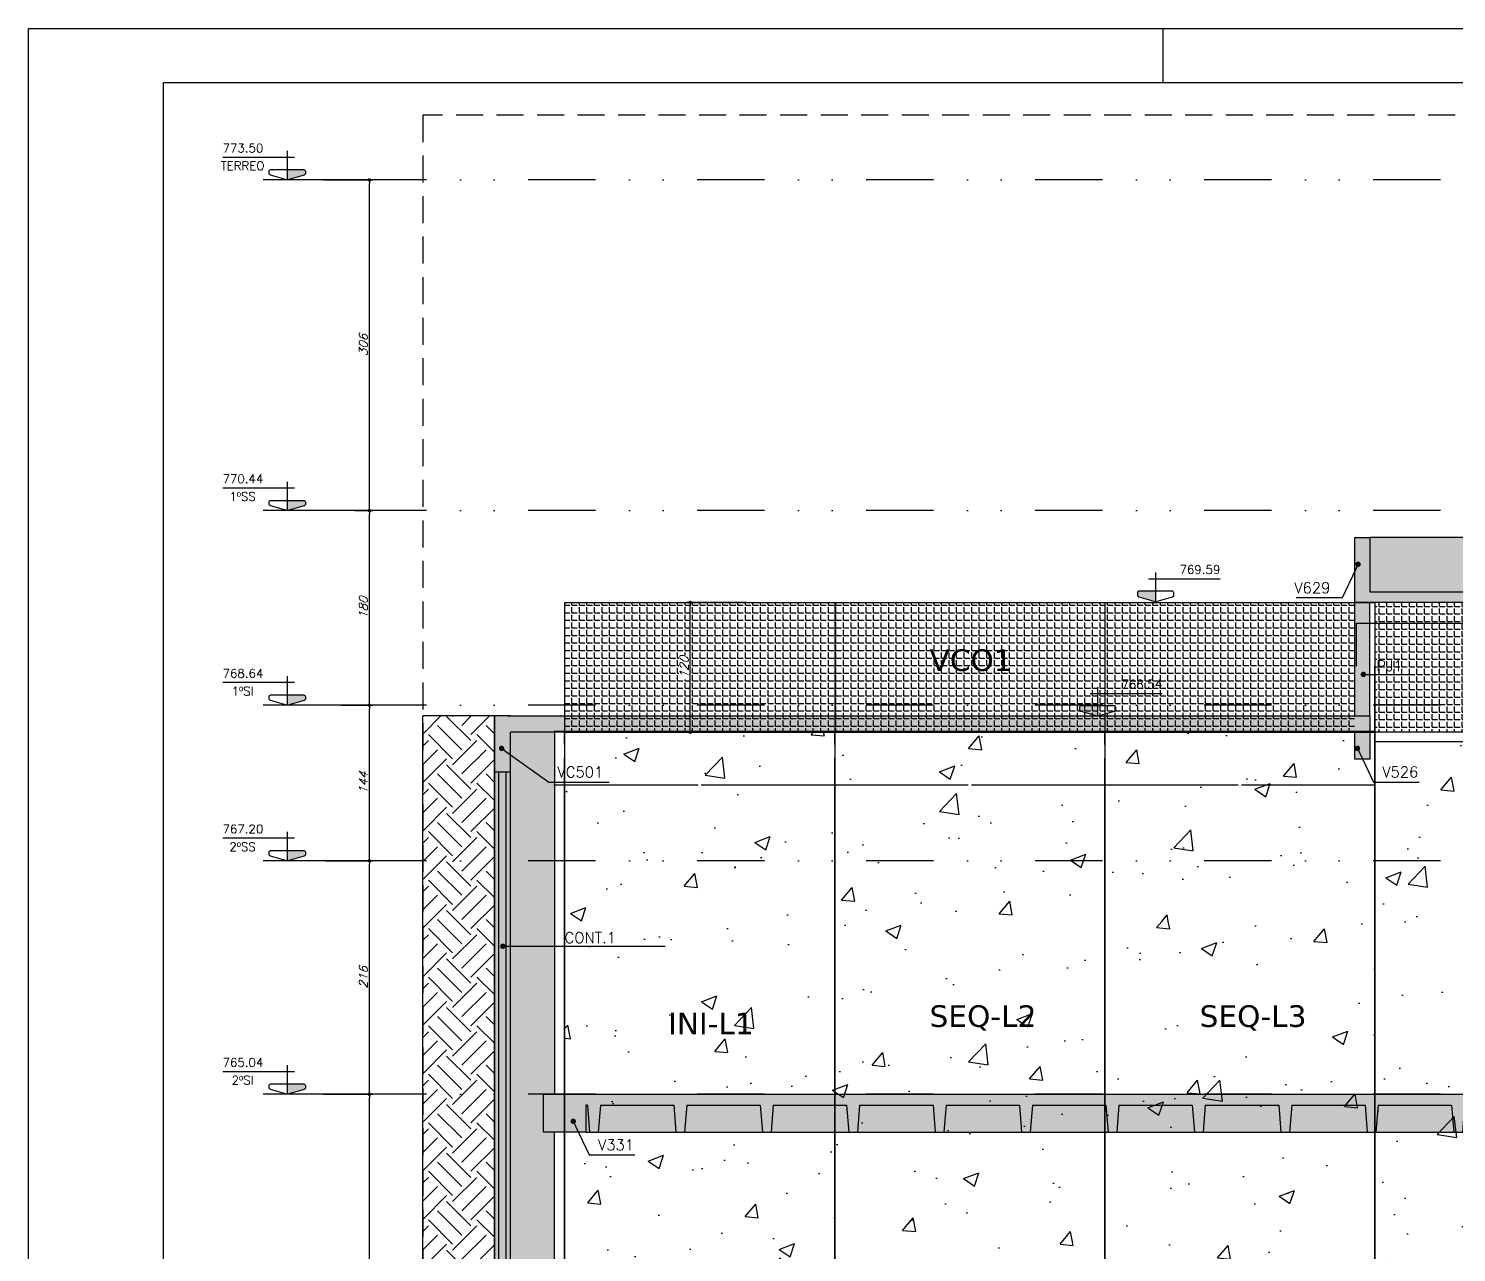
# Model space of a CAD drawing. Header units: millimetres. Extents: x 0 to 8720, y 0 to 4500.
# Drawn here: x 0 to 1322, y 3368 to 4500 of the extents above; entities that cross this region are included whole.
import ezdxf
from ezdxf import colors
from ezdxf.entities.mleader import LeaderData, LeaderLine
from ezdxf.enums import TextEntityAlignment as Align
from ezdxf.math import Vec2, Vec3

# ---------------------------------------------------------------- set-up
doc = ezdxf.new("R2010")
doc.units = ezdxf.units.MM
doc.header["$LTSCALE"] = 50
doc.linetypes.add('DASHED', pattern=[0.75, 0.5, -0.25])
doc.linetypes.add('DIVIDE2', pattern=[0.625, 0.25, -0.125, 0, -0.125, 0, -0.125])
doc.layers.add('A-WALL-IDEN', color=4, linetype='Continuous', lineweight=9)
for name, color, linetype in [('F-AUX', 2, 'Continuous'), ('F-AUX-DET', 2, 'Continuous'), ('F-AUX-RED', 1, 'Continuous'), ('F-CORTE', 4, 'Continuous'), ('F-COTAS', 106, 'Continuous'), ('F-CPC', 1, 'DASHED'), ('F-EIXOS-DET', 1, 'Continuous'), ('F-FUNDAÇÃO-VISTA', 253, 'Continuous'), ('F-MARGEM', 1, 'Continuous'), ('F-MURETA OBRA', 4, 'Continuous'), ('F-NÍVEL-VISTA', 2, 'Continuous'), ('F-PERFIL VISTA', 252, 'Continuous'), ('F-SOLIDO-CORTE', 71, 'Continuous'), ('F-TEXTO', 6, 'Continuous'), ('F-TEXTO-YELLOW', 2, 'Continuous'), ('F-VISTA', 2, 'Continuous'), ('F-VISTA SÓLIDO', 254, 'Continuous'), ('F-VISTA SÓLIDO 3', 252, 'Continuous')]:
    doc.layers.add(name, color=color, linetype=linetype)
doc.styles.add('CP-TEXT-INCL', font='simplex.shx', dxfattribs={"oblique": 20})
doc.styles.add('MCP', font='simplex.shx')
doc.styles.get("Standard").update_dxf_attribs({"font": 'txt.shx'})
doc.styles.add('Verdana_3', font='verdana.ttf', dxfattribs={"height": 20})
doc.dimstyles.new('CP-COTAS-50', dxfattribs={"dimscale": 0.64, "dimtxt": 12.5, "dimasz": 5, "dimexe": 5, "dimexo": 5, "dimgap": 2.5, "dimtad": 1, "dimdec": 1, "dimdsep": 46, "dimtxsty": 'CP-TEXT-INCL', "dimblk1": 'DOT', "dimblk2": 'DOT', "dimsah": 1, "dimcen": 9, "dimclrd": 256, "dimclre": 256, "dimclrt": 256, "dimadec": 0, "dimazin": 0, "dimtfac": 1, "dimtdec": 1, "dimtmove": 2, "dimatfit": 3, "dimldrblk": 'DOT', "dimfxl": 5, "dimtolj": 1, "dimarcsym": 0})
pattern_1 = [(0, (0, -1), (0, 6.985), [5.08, -1.905]), (90, (0, -1), (-6.985, 4e-16), [5.08, -1.905])]

# ---------------------------------------------------------------- blocks, each defined once
blk = doc.blocks.new('_DOT')
at = {"color": 0, "linetype": 'ByBlock'}
blk.add_line((-0.5, 0), (-1, 0), dxfattribs=at)
at = {"color": 0, "linetype": 'ByBlock', "const_width": 0.5}
blk.add_lwpolyline([(-0.25, 0, 1), (0.25, 0, 1)], format="xyb", close=True, dxfattribs=at)
blk = doc.blocks.new('A$Cba39174f')
at = {"layer": 'F-CORTE'}
for points in [[(11039.1, -4045.2), (11119.1, -4045.2)], [(11039.1, -4055.2), (11041.1, -4080.2), (11049.1, -4080.2)], [(11051.1, -4055.2), (11049.1, -4080.2), (11049.1, -4080.2)], [(11051.1, -4055.2), (11119.1, -4055.2)]]:
    blk.add_lwpolyline(points, dxfattribs=at)
blk = doc.blocks.new('Nível - Vista')
at = {"layer": 'F-NÍVEL-VISTA'}
blk.add_hatch(color=71, dxfattribs=at).paths.add_polyline_path([(0, 0.238), (-0.38, 0.238, 0.414214), (-0.42, 0.198), (-0.42, 0.148, 0.331206), (-0.391, 0.11), (-0.011, 0.002, 0.072993), (0, 0)])
at = {"layer": 'F-NÍVEL-VISTA', "color": 2}
for p, q in [((0, 0.67), (0, 0)), ((-0.168, 0.521), (1.493, 0.521))]:
    blk.add_line(p, q, dxfattribs=at)
blk.add_lwpolyline([(-0.011, 0.002, 0.146769), (0.011, 0.002), (0.391, 0.11, 0.331206), (0.42, 0.148), (0.42, 0.198, 0.414214), (0.38, 0.238), (-0.38, 0.238, 0.414214), (-0.42, 0.198), (-0.42, 0.148, 0.331206), (-0.391, 0.11), (-0.011, 0.002, 0.146769), (0.011, 0.002)], format="xyb", dxfattribs=at)
at = {"layer": 'F-TEXTO', "color": 3, "style": 'MCP'}
for tag, p in [('NÍVEL', (1.026, 0.636)), ('NÍVEL_DETALHE', (1.02, 0.186))]:
    blk.add_attdef(tag, text='', height=0.2, dxfattribs=at).set_placement(p, align=Align.CENTER)
blk = doc.blocks.new('A0-3L_900')
at = {"layer": 'F-MARGEM', "color": 2}
blk.add_line((21, 90), (21, 89), dxfattribs=at)
blk.add_lwpolyline([(0, 0), (0, 90), (174.4, 90), (174.4, 0)], close=True, dxfattribs=at)
at = {"layer": 'F-MARGEM', "color": 7}
blk.add_lwpolyline([(2.5, 89), (173.4, 89), (173.4, 1), (2.5, 1)], close=True, dxfattribs=at)
blk = doc.blocks.new('*D165')
at = {"layer": 'F-COTAS', "lineweight": -2, "transparency": 16777216}
for p, q in [((273, 3514), (318.7, 3514)), ((315.5, 3157.2), (315.5, 3510.8)), ((291.7, 3154), (318.7, 3154))]:
    blk.add_line(p, q, dxfattribs=at)
at = {"layer": 'F-COTAS', "lineweight": -2, "transparency": 16777216, "xscale": 3.2, "yscale": 3.2, "zscale": 3.2}
for p, rotation in [((315.5, 3514), 90), ((315.5, 3154), 270)]:
    blk.add_blockref('_DOT', p, dxfattribs=dict(at, rotation=rotation))
at = {"layer": 'F-COTAS', "transparency": 16777216, "insert": (309.9, 3334), "char_height": 8, "attachment_point": 5, "rotation": 90, "style": 'CP-TEXT-INCL'}
blk.add_mtext('\\A1;360', dxfattribs=at)
blk = doc.blocks.new('*D166')
at = {"layer": 'F-COTAS', "lineweight": -2, "transparency": 16777216}
for p, q in [((275, 3730), (318.7, 3730)), ((315.5, 3517.2), (315.5, 3726.8)), ((273, 3514), (318.7, 3514))]:
    blk.add_line(p, q, dxfattribs=at)
at = {"layer": 'F-COTAS', "lineweight": -2, "transparency": 16777216, "xscale": 3.2, "yscale": 3.2, "zscale": 3.2}
for p, rotation in [((315.5, 3730), 90), ((315.5, 3514), 270)]:
    blk.add_blockref('_DOT', p, dxfattribs=dict(at, rotation=rotation))
at = {"layer": 'F-COTAS', "transparency": 16777216, "insert": (309.9, 3622), "char_height": 8, "attachment_point": 5, "rotation": 90, "style": 'CP-TEXT-INCL'}
blk.add_mtext('\\A1;216', dxfattribs=at)
blk = doc.blocks.new('*D167')
at = {"layer": 'F-COTAS', "lineweight": -2, "transparency": 16777216}
for p, q in [((289.5, 3874), (318.7, 3874)), ((315.5, 3733.2), (315.5, 3870.8)), ((275, 3730), (318.7, 3730))]:
    blk.add_line(p, q, dxfattribs=at)
at = {"layer": 'F-COTAS', "lineweight": -2, "transparency": 16777216, "xscale": 3.2, "yscale": 3.2, "zscale": 3.2}
for p, rotation in [((315.5, 3874), 90), ((315.5, 3730), 270)]:
    blk.add_blockref('_DOT', p, dxfattribs=dict(at, rotation=rotation))
at = {"layer": 'F-COTAS', "transparency": 16777216, "insert": (309.9, 3802), "char_height": 8, "attachment_point": 5, "rotation": 90, "style": 'CP-TEXT-INCL'}
blk.add_mtext('\\A1;144', dxfattribs=at)
blk = doc.blocks.new('*D168')
at = {"layer": 'F-COTAS', "lineweight": -2, "transparency": 16777216}
for p, q in [((302, 4054), (318.7, 4054)), ((315.5, 3877.2), (315.5, 4050.8)), ((289.5, 3874), (318.7, 3874))]:
    blk.add_line(p, q, dxfattribs=at)
at = {"layer": 'F-COTAS', "lineweight": -2, "transparency": 16777216, "xscale": 3.2, "yscale": 3.2, "zscale": 3.2}
for p, rotation in [((315.5, 4054), 90), ((315.5, 3874), 270)]:
    blk.add_blockref('_DOT', p, dxfattribs=dict(at, rotation=rotation))
at = {"layer": 'F-COTAS', "transparency": 16777216, "insert": (309.9, 3964), "char_height": 8, "attachment_point": 5, "rotation": 90, "style": 'CP-TEXT-INCL'}
blk.add_mtext('\\A1;180', dxfattribs=at)
blk = doc.blocks.new('*D169')
at = {"layer": 'F-COTAS', "lineweight": -2, "transparency": 16777216}
for p, q in [((272.9, 4360), (318.7, 4360)), ((315.5, 4057.2), (315.5, 4356.8)), ((302, 4054), (318.7, 4054))]:
    blk.add_line(p, q, dxfattribs=at)
at = {"layer": 'F-COTAS', "lineweight": -2, "transparency": 16777216, "xscale": 3.2, "yscale": 3.2, "zscale": 3.2}
for p, rotation in [((315.5, 4360), 90), ((315.5, 4054), 270)]:
    blk.add_blockref('_DOT', p, dxfattribs=dict(at, rotation=rotation))
at = {"layer": 'F-COTAS', "transparency": 16777216, "insert": (309.9, 4207), "char_height": 8, "attachment_point": 5, "rotation": 90, "style": 'CP-TEXT-INCL'}
blk.add_mtext('\\A1;306', dxfattribs=at)
blk = doc.blocks.new('*D262')
at = {"layer": 'F-MURETA OBRA', "lineweight": -2, "transparency": 16777216}
for p, q in [((664.1, 3969), (609.2, 3969)), ((612.4, 3852.2), (612.4, 3965.8)), ((664.1, 3849), (609.2, 3849))]:
    blk.add_line(p, q, dxfattribs=at)
at = {"layer": 'F-MURETA OBRA', "lineweight": -2, "transparency": 16777216, "xscale": 3.2, "yscale": 3.2, "zscale": 3.2}
for p, rotation in [((612.4, 3969), 90), ((612.4, 3849), 270)]:
    blk.add_blockref('_DOT', p, dxfattribs=dict(at, rotation=rotation))
at = {"layer": 'F-MURETA OBRA', "transparency": 16777216, "insert": (606.8, 3909), "char_height": 8, "attachment_point": 5, "rotation": 90, "style": 'CP-TEXT-INCL', "bg_fill": 3, "box_fill_scale": 1.1, "bg_fill_color": 257, "bg_fill_transparency": 0}
blk.add_mtext('\\A1;120', dxfattribs=at)

msp = doc.modelspace()

# ---------------------------------------------------------------- hatches: boundary and pattern name
at = {"layer": 'F-AUX'}
h = msp.add_hatch(dxfattribs=at)
h.set_pattern_fill('AR-CONC', color=1, scale=0.05)
h.set_pattern_definition([(50, (1023.148, 120), (9.109233, -0.796954), [0.9525, -10.4775]), (355, (1023.148, 120), (-1.76217, 9.552842), [0.762, -8.38203]), (100.45144, (1023.907, 119.934), (7.347062, 8.755888), [0.8095, -8.904512]), (46.1842, (1023.148, 122.54), (13.553952, -2.102116), [1.42875, -15.71625]), (96.63556, (1024.278, 122.365), (11.870207, 12.371306), [1.21425, -13.35678]), (351.18415, (1023.148, 122.54), (11.870207, 12.371306), [1.143, -12.572987]), (21, (1024.418, 121.905), (7.58072, -5.11326), [0.9525, -10.4775]), (326, (1024.418, 121.905), (3.090101, 9.209398), [0.762, -8.382]), (71.45144, (1025.05, 121.479), (10.67082, 4.096138), [0.8095, -8.904497]), (37.5, (1023.1483, 120), (0.1544302, 4.227752), [0, -8.2804, 0, -8.509, 0, -8.41375]), (7.5, (1023.1483, 120), (3.340983, 5.009029), [0, -4.8514, 0, -8.0899, 0, -3.20675]), (327.5, (1020.3162, 120), (6.7795298, -0.2864372), [0, -3.175, 0, -9.906, 0, -13.1445]), (317.5, (1019.046, 120), (7.406459, 1.271325), [0, -4.1275, 0, -6.5786, 0, -9.3345])])
h.paths.add_polyline_path([(435.21, 3153.99), (442.21, 3153.99), (442.21, 3828), (435.21, 3828)])
h.paths.add_polyline_path([(435.21, 2847.99), (442.21, 2847.99), (442.21, 3101.99), (435.21, 3101.99)])
h.paths.add_polyline_path([(442.21, 2795.99), (435.21, 2795.99), (435.21, 2521.99), (442.21, 2521.99)])
at = {"layer": 'F-AUX-DET'}
h = msp.add_hatch(dxfattribs=at)
h.set_pattern_fill('EARTH', color=252, scale=5, angle=45)
h.set_pattern_definition([(45, (140, 120), (0, 44.90128), [31.75, -31.75]), (45, (131.58, 128.42), (0, 44.90128), [31.75, -31.75]), (45, (123.162, 136.838), (0, 44.90128), [31.75, -31.75]), (135, (123.162, 142.45), (-44.90128, 0), [31.75, -31.75]), (135, (131.58, 150.87), (-44.90128, 0), [31.75, -31.75]), (135, (140, 159.29), (-44.90128, 0), [31.75, -31.75])])
h.paths.add_polyline_path([(431.21, 3864), (365, 3864), (365, 2374.99), (431.21, 2374.99)])
at = {"layer": 'F-MURETA OBRA'}
h = msp.add_hatch(dxfattribs=at)
h.set_pattern_fill('ANGLE', color=1, style=0)
h.set_pattern_definition(pattern_1)
h.paths.add_polyline_path([(496.28, 3968.99), (496.28, 3848.99), (746.28, 3848.99), (746.28, 3968.99)])
h = msp.add_hatch(dxfattribs=at)
h.set_pattern_fill('ANGLE', color=1, style=0)
h.set_pattern_definition(pattern_1)
h.paths.add_polyline_path([(746.28, 3848.99), (996.28, 3848.99), (996.28, 3968.99), (746.28, 3968.99)])
h = msp.add_hatch(dxfattribs=at)
h.set_pattern_fill('ANGLE', color=1, style=0)
h.set_pattern_definition(pattern_1)
h.paths.add_polyline_path([(996.28, 3848.99), (1227.78, 3848.99), (1227.78, 3968.99), (996.28, 3968.99)])
h = msp.add_hatch(dxfattribs=at)
h.set_pattern_fill('ANGLE', color=1, style=0)
h.set_pattern_definition([(0, (0, -51), (0, 6.985), [5.08, -1.905]), (90, (0, -51), (-6.985, 4e-16), [5.08, -1.905])])
h.paths.add_polyline_path([(1246.28, 3848.99), (1721.28, 3848.99), (1721.28, 3968.99), (1246.28, 3968.99), (1246.28, 3918.99)])
at = {"layer": 'F-PERFIL VISTA'}
h = msp.add_hatch(dxfattribs=at)
h.set_pattern_fill('AR-CONC', color=256, scale=0.8)
h.paths.add_polyline_path([(746.28, 3673.99), (496.28, 3673.99), (496.28, 2374.99), (746.28, 2374.99)], flags=17)
h.paths.add_polyline_path([(1246.28, 3799.99), (1246.28, 3848.99), (486.28, 3848.99), (486.28, 3799.99), (496.28, 3799.99), (496.28, 3673.99), (746.28, 3673.99), (746.28, 2374.99), (1246.28, 2374.99)])
h.paths.add_polyline_path([(1246.28, 3673.99), (996.28, 3673.99), (996.28, 2374.99), (1246.28, 2374.99)], flags=17)
at = {"layer": 'F-PERFIL VISTA', "ltscale": 2}
h = msp.add_hatch(dxfattribs=at)
h.set_pattern_fill('AR-CONC', color=256, scale=0.8)
h.paths.add_polyline_path([(1721.28, 3673.99), (1246.28, 3673.99), (1246.28, 2374.99), (1721.28, 2374.99)])
h.paths.add_polyline_path([(1721.28, 3848.99), (1246.28, 3848.99), (1246.28, 3799.99), (1246.28, 3673.99), (1721.28, 3673.99)])
h = msp.add_hatch(dxfattribs=at)
h.set_pattern_fill('AR-CONC', color=256, scale=0.8)
h.paths.add_polyline_path([(1246.28, 3673.99), (996.28, 3673.99), (996.28, 2374.99), (1246.28, 2374.99)])
at = {"layer": 'F-SOLIDO-CORTE'}
h = msp.add_hatch(color=256, dxfattribs=at)
h.dxf.hatch_style = 1
h.paths.add_polyline_path([(3249.28, 4041.99), (3510.39, 4041.99), (3514.72, 4041.99), (3537.75, 4041.99), (3598.05, 4041.99), (3633.29, 4041.99), (3886.69, 4041.99), (3911.93, 4041.99), (3946.88, 4041.99), (4324.35, 4041.99), (4358.69, 4041.99), (4370.49, 4041.99), (4382.28, 4041.99), (4382.28, 3993.99), (4401.28, 3993.99), (4401.28, 4001.57), (4401.28, 4041.99), (4407.84, 4041.99), (4418.88, 4041.99), (4968.05, 4041.99), (5041.6, 4041.99), (5062.28, 4041.99), (5062.28, 3993.99), (5081.28, 3993.99), (5081.28, 4004.36), (5081.28, 4041.99), (5112.97, 4041.99), (5204.58, 4041.99), (5806.65, 4041.99), (5815.28, 4041.99), (5815.28, 3990), (5875.28, 3990), (5875.28, 4160.06), (5875.28, 4338), (5881.08, 4338), (5883.89, 4338), (5946.79, 4338), (6317.68, 4338), (6326.28, 4338), (6326.28, 4311.75), (6326.28, 4053.99), (6326.28, 3989.99), (6386.28, 3989.99), (6386.28, 4039.99), (7020.78, 4039.99), (7020.78, 3898.99), (7045.78, 3898.99), (7045.78, 4133.99), (7020.78, 4133.99), (7020.78, 4053.99), (6386.28, 4053.99), (6386.28, 4062.25), (6386.28, 4338), (6474.77, 4338), (6483.38, 4338), (7008.37, 4338), (7026.78, 4338), (7026.78, 4300), (7045.78, 4300), (7045.78, 4310.36), (7045.78, 4360), (7042.5, 4360), (7026.78, 4360), (7026.78, 4350), (7008.37, 4350), (6483.38, 4350), (6474.77, 4350), (6386.28, 4350), (6383.35, 4350), (6379.03, 4350), (6326.28, 4350), (6317.68, 4350), (5946.79, 4350), (5883.89, 4350), (5881.08, 4350), (5875.28, 4350), (5847.3, 4350), (5815.28, 4350), (5815.28, 4183.94), (5815.28, 4053.99), (5806.53, 4053.99), (5204.58, 4053.99), (5111.07, 4053.99), (5081.28, 4053.99), (5078, 4053.99), (5062.28, 4053.99), (5040.41, 4053.99), (4968.05, 4053.99), (4418.88, 4053.99), (4407.84, 4053.99), (4398.89, 4053.99), (4382.28, 4053.99), (4370.49, 4053.99), (4358.69, 4053.99), (4324.35, 4053.99), (3946.88, 4053.99), (3911.93, 4053.99), (3886.69, 4053.99), (3633.05, 4053.99), (3598.05, 4053.99), (3537.75, 4053.99), (3514.72, 4053.99), (3510.39, 4053.99), (3249.28, 4053.99), (3244.84, 4053.99), (3224.28, 4053.99), (3224.28, 4043.99), (3097.22, 4043.99), (3069.52, 4043.99), (3036.62, 4043.99), (2755.86, 4043.99), (2683.75, 4043.99), (2662.28, 4043.99), (2662.28, 4068.99), (2648.28, 4068.99), (2648.28, 4051.23), (2648.28, 3978.99), (2349.42, 3978.99), (2281.47, 3978.99), (2278.56, 3978.99), (2274.15, 3978.99), (2254.28, 3978.99), (2177.33, 3978.99), (2171.33, 3978.99), (1946.52, 3978.99), (1860.78, 3978.99), (1848.35, 3978.99), (1831.78, 3978.99), (1494.71, 3978.99), (1433.05, 3978.99), (1241.78, 3978.99), (1241.78, 3992.8), (1241.78, 4028.99), (1236.23, 4028.99), (1227.78, 4028.99), (1227.78, 4005.19), (1227.78, 3968.99), (1236.23, 3968.99), (1241.78, 3968.99), (1433.05, 3968.99), (1494.71, 3968.99), (1831.78, 3968.99), (1848.35, 3968.99), (1860.78, 3968.99), (1946.52, 3968.99), (2171.33, 3968.99), (2177.33, 3968.99), (2254.28, 3968.99), (2274.15, 3968.99), (2278.56, 3968.99), (2281.47, 3968.99), (2349.42, 3968.99), (2648.28, 3968.99), (2662.28, 3968.99), (2662.28, 3986.75), (2662.28, 4031.99), (2683.75, 4031.99), (2755.86, 4031.99), (3036.62, 4031.99), (3069.52, 4031.99), (3097.22, 4031.99), (3224.28, 4031.99), (3224.28, 3993.99), (3249.28, 3993.99), (3249.28, 4004.65)])
h = msp.add_hatch(color=256, dxfattribs=at)
h.dxf.hatch_style = 1
h.paths.add_polyline_path([(446.21, 3849), (481.19, 3849), (486.74, 3849), (503.31, 3849), (531.47, 3849), (915.85, 3849), (1011.93, 3849), (1045.3, 3849), (1220.71, 3849), (1227.78, 3849), (1227.78, 3824), (1236.23, 3824), (1241.78, 3824), (1241.78, 3839.87), (1241.78, 3864), (1236.23, 3864), (1227.78, 3864), (1217.6, 3864), (1045.3, 3864), (1011.93, 3864), (915.85, 3864), (531.47, 3864), (503.31, 3864), (486.74, 3864), (481.06, 3864), (451.05, 3864), (443.71, 3864), (431.21, 3864), (431.21, 3812), (446.21, 3812)])
h = msp.add_hatch(color=256, dxfattribs=at)
h.dxf.hatch_style = 1
h.paths.add_polyline_path([(431.21, 3153.99), (435.21, 3153.99), (435.21, 3828), (431.21, 3828)])
h.paths.add_polyline_path([(431.21, 2847.99), (435.21, 2847.99), (435.21, 3101.99), (431.21, 3101.99)])
h.paths.add_polyline_path([(435.21, 2795.99), (431.21, 2795.99), (431.21, 2521.99), (435.21, 2521.99)])
h = msp.add_hatch(color=256, dxfattribs=at)
h.dxf.hatch_style = 1
h.paths.add_polyline_path([(442.21, 3153.99), (446.21, 3153.99), (446.21, 3828), (442.21, 3828)])
h.paths.add_polyline_path([(446.21, 2795.99), (442.21, 2795.99), (442.21, 2521.99), (446.21, 2521.99)])
h.paths.add_polyline_path([(442.21, 2847.99), (446.21, 2847.99), (446.21, 3101.99), (442.21, 3101.99)])
h = msp.add_hatch(color=256, dxfattribs=at)
h.dxf.hatch_style = 1
h.paths.add_polyline_path([(5102.28, 3526.39), (5102.28, 3695), (5121.19, 3695), (5140.4, 3695), (5172.9, 3695), (5172.9, 3720), (5172.9, 3730), (5143.83, 3730), (5129.62, 3730), (5102.28, 3730), (5102.28, 3790), (5095.38, 3790), (5052.28, 3790), (5052.28, 3753.6), (5052.28, 3514), (5038.51, 3514), (4968.05, 3514), (4418.88, 3514), (4412.33, 3514), (4401.28, 3514), (4401.28, 3540), (4382.28, 3540), (4382.28, 3533.69), (4382.28, 3514), (4370.49, 3514), (4358.69, 3514), (4324.35, 3514), (3946.88, 3514), (3911.93, 3514), (3886.69, 3514), (3863.08, 3514), (3609.35, 3514), (3604.22, 3514), (3557.28, 3514), (3477.28, 3514), (3397.28, 3514), (3317.28, 3514), (3237.28, 3514), (3157.28, 3514), (3077.28, 3514), (2997.28, 3514), (2917.28, 3514), (2837.28, 3514), (2757.28, 3514), (2677.28, 3514), (2597.28, 3514), (2517.28, 3514), (2437.28, 3514), (2357.28, 3514), (2277.28, 3514), (2197.28, 3514), (2117.28, 3514), (2037.28, 3514), (1957.28, 3514), (1877.28, 3514), (1797.28, 3514), (1717.28, 3514), (1637.28, 3514), (1557.28, 3514), (1477.28, 3514), (1397.28, 3514), (1317.28, 3514), (1237.28, 3514), (1157.28, 3514), (1077.28, 3514), (997.28, 3514), (917.28, 3514), (837.28, 3514), (757.28, 3514), (677.28, 3514), (597.28, 3514), (517.28, 3514), (476.78, 3514), (476.78, 3479), (515.78, 3479), (515.78, 3504), (517.28, 3504), (519.28, 3479), (527.28, 3479), (529.28, 3504), (597.28, 3504), (599.28, 3479), (607.28, 3479), (609.28, 3504), (677.28, 3504), (679.28, 3479), (687.28, 3479), (689.28, 3504), (757.28, 3504), (759.28, 3479), (767.28, 3479), (769.28, 3504), (837.28, 3504), (839.28, 3479), (847.28, 3479), (849.28, 3504), (917.28, 3504), (919.28, 3479), (927.28, 3479), (929.28, 3504), (997.28, 3504), (999.28, 3479), (1007.28, 3479), (1009.28, 3504), (1077.28, 3504), (1079.28, 3479), (1087.28, 3479), (1089.28, 3504), (1157.28, 3504), (1159.28, 3479), (1167.28, 3479), (1169.28, 3504), (1237.28, 3504), (1239.28, 3479), (1247.28, 3479), (1249.28, 3504), (1317.28, 3504), (1319.28, 3479), (1327.28, 3479), (1329.28, 3504), (1397.28, 3504), (1399.28, 3479), (1407.28, 3479), (1409.28, 3504), (1477.28, 3504), (1479.28, 3479), (1487.28, 3479), (1489.28, 3504), (1557.28, 3504), (1559.28, 3479), (1567.28, 3479), (1569.28, 3504), (1637.28, 3504), (1639.28, 3479), (1647.28, 3479), (1649.28, 3504), (1717.28, 3504), (1719.28, 3479), (1727.28, 3479), (1729.28, 3504), (1797.28, 3504), (1799.28, 3479), (1807.28, 3479), (1809.28, 3504), (1877.28, 3504), (1879.28, 3479), (1887.28, 3479), (1889.28, 3504), (1957.28, 3504), (1959.28, 3479), (1967.28, 3479), (1969.28, 3504), (2037.28, 3504), (2039.28, 3479), (2047.28, 3479), (2049.28, 3504), (2117.28, 3504), (2119.28, 3479), (2127.28, 3479), (2129.28, 3504), (2197.28, 3504), (2199.28, 3479), (2207.28, 3479), (2209.28, 3504), (2277.28, 3504), (2279.28, 3479), (2287.28, 3479), (2289.28, 3504), (2357.28, 3504), (2359.28, 3479), (2367.28, 3479), (2369.28, 3504), (2437.28, 3504), (2439.28, 3479), (2447.28, 3479), (2449.28, 3504), (2517.28, 3504), (2519.28, 3479), (2527.28, 3479), (2529.28, 3504), (2597.28, 3504), (2599.28, 3479), (2607.28, 3479), (2609.28, 3504), (2677.28, 3504), (2679.28, 3479), (2687.28, 3479), (2689.28, 3504), (2757.28, 3504), (2759.28, 3479), (2767.28, 3479), (2769.28, 3504), (2837.28, 3504), (2839.28, 3479), (2847.28, 3479), (2849.28, 3504), (2917.28, 3504), (2919.28, 3479), (2927.28, 3479), (2929.28, 3504), (2997.28, 3504), (2999.28, 3479), (3007.28, 3479), (3009.28, 3504), (3077.28, 3504), (3079.28, 3479), (3087.28, 3479), (3089.28, 3504), (3157.28, 3504), (3159.28, 3479), (3167.28, 3479), (3169.28, 3504), (3237.28, 3504), (3239.28, 3479), (3247.28, 3479), (3249.28, 3504), (3317.28, 3504), (3319.28, 3479), (3327.28, 3479), (3329.28, 3504), (3397.28, 3504), (3399.28, 3479), (3407.28, 3479), (3409.28, 3504), (3477.28, 3504), (3479.28, 3479), (3487.28, 3479), (3489.28, 3504), (3557.28, 3504), (3559.28, 3479), (3567.28, 3479), (3567.28, 3454), (3586.28, 3454), (3586.28, 3461.5), (3586.28, 3502), (3604.22, 3502), (3609.35, 3502), (3863.08, 3502), (3886.69, 3502), (3911.93, 3502), (3946.88, 3502), (4324.35, 3502), (4358.69, 3502), (4370.49, 3502), (4382.28, 3502), (4382.28, 3490), (4401.28, 3490), (4412.33, 3490), (4418.88, 3490), (4968.05, 3490), (5038.51, 3490), (5052.28, 3490), (5102.28, 3490)])
at = {"layer": 'F-VISTA SÓLIDO'}
h = msp.add_hatch(color=256, dxfattribs=at)
h.dxf.hatch_style = 1
h.paths.add_polyline_path([(1831.78, 4028.99), (1241.78, 4028.99), (1241.78, 3992.8), (1241.78, 3978.99), (1433.05, 3978.99), (1494.71, 3978.99), (1831.78, 3978.99)])
h = msp.add_hatch(color=256, dxfattribs=at)
h.dxf.hatch_style = 1
h.paths.add_polyline_path([(1241.78, 3968.99), (1236.23, 3968.99), (1227.78, 3968.99), (1227.78, 3864), (1227.78, 3864), (1236.23, 3864), (1241.78, 3864)])
h = msp.add_hatch(color=254, dxfattribs=at)
h.dxf.hatch_style = 1
h.paths.add_polyline_path([(446.21, 2521.99), (486.8, 2521.99), (486.8, 2812.99), (476.78, 2812.99), (476.78, 2833.67), (476.78, 2847.99), (486.8, 2847.99), (486.8, 3118.99), (476.78, 3118.99), (476.78, 3139.67), (476.78, 3153.99), (486.8, 3153.99), (486.8, 3479), (476.78, 3479), (476.78, 3514), (486.83, 3514), (486.83, 3696.25), (486.83, 3730), (486.83, 3849), (486.74, 3849), (481.19, 3849), (446.25, 3849), (446.25, 3576.97), (446.25, 3514), (446.21, 3218.78), (446.21, 3154), (446.21, 2903.06), (446.21, 2847.99)])
at = {"layer": 'F-VISTA SÓLIDO 3'}
h = msp.add_hatch(color=256, dxfattribs=at)
h.dxf.hatch_style = 1
h.paths.add_polyline_path([(517.28, 3504), (515.78, 3504), (515.78, 3479), (519.28, 3479)])
h = msp.add_hatch(color=256, dxfattribs=at)
h.dxf.hatch_style = 1
h.paths.add_polyline_path([(597.28, 3504), (529.28, 3504), (527.28, 3479), (599.28, 3479)])
h = msp.add_hatch(color=256, dxfattribs=at)
h.dxf.hatch_style = 1
h.paths.add_polyline_path([(677.28, 3504), (609.28, 3504), (607.28, 3479), (679.28, 3479)])
h = msp.add_hatch(color=256, dxfattribs=at)
h.dxf.hatch_style = 1
h.paths.add_polyline_path([(757.28, 3504), (689.28, 3504), (687.28, 3479), (759.28, 3479)])
h = msp.add_hatch(color=256, dxfattribs=at)
h.dxf.hatch_style = 1
h.paths.add_polyline_path([(837.28, 3504), (769.28, 3504), (767.28, 3479), (839.28, 3479)])
h = msp.add_hatch(color=256, dxfattribs=at)
h.dxf.hatch_style = 1
h.paths.add_polyline_path([(917.28, 3504), (849.28, 3504), (847.28, 3479), (919.28, 3479)])
h = msp.add_hatch(color=256, dxfattribs=at)
h.dxf.hatch_style = 1
h.paths.add_polyline_path([(997.28, 3504), (929.28, 3504), (927.28, 3479), (999.28, 3479)])
h = msp.add_hatch(color=256, dxfattribs=at)
h.dxf.hatch_style = 1
h.paths.add_polyline_path([(1077.28, 3504), (1009.28, 3504), (1007.28, 3479), (1079.28, 3479)])
h = msp.add_hatch(color=256, dxfattribs=at)
h.dxf.hatch_style = 1
h.paths.add_polyline_path([(1157.28, 3504), (1089.28, 3504), (1087.28, 3479), (1159.28, 3479)])
h = msp.add_hatch(color=256, dxfattribs=at)
h.dxf.hatch_style = 1
h.paths.add_polyline_path([(1237.28, 3504), (1169.28, 3504), (1167.28, 3479), (1239.28, 3479)])
h = msp.add_hatch(color=256, dxfattribs=at)
h.dxf.hatch_style = 1
h.paths.add_polyline_path([(1317.28, 3504), (1249.28, 3504), (1247.28, 3479), (1319.28, 3479)])

# ---------------------------------------------------------------- linework, layer by layer
at = {"layer": 'F-AUX', "color": 1, "linetype": 'DASHED'}
msp.add_lwpolyline([(7095.78, 2374.99), (7095.78, 4420), (365, 4420), (365, 2374.99)], close=True, dxfattribs=at)
at = {"layer": 'F-AUX-DET', "color": 252}
msp.add_line((431.21, 3864), (431.21, 2521.99), dxfattribs=at)
for points in [[(431.21, 3864), (365, 3864)], [(365, 2521.99), (365, 3864)], [(365, 2521.99), (365, 3864)]]:
    msp.add_lwpolyline(points, dxfattribs=at)
at = {"layer": 'F-CORTE'}
for p, q in [((446.21, 3864), (431.21, 3864)), ((431.21, 2521.99), (431.21, 3812)), ((435.21, 3153.99), (435.21, 3812)), ((442.21, 3153.99), (442.21, 3812)), ((446.21, 2521.99), (446.21, 3812))]:
    msp.add_line(p, q, dxfattribs=at)
for points in [[(1433.05, 3968.99), (1241.78, 3968.99), (1236.23, 3968.99), (1227.78, 3968.99), (1227.78, 4005.19), (1227.78, 4028.99), (1236.23, 4028.99), (1241.78, 4028.99), (1241.78, 3992.8), (1241.78, 3978.99), (1433.05, 3978.99)], [(431.21, 3812), (431.21, 3864)], [(443.71, 3864), (451.05, 3864), (481.06, 3864), (486.74, 3864), (503.31, 3864), (531.47, 3864), (915.85, 3864), (1011.93, 3864), (1045.3, 3864), (1217.6, 3864), (1227.78, 3864), (1236.23, 3864), (1241.78, 3864), (1241.78, 3839.87), (1241.78, 3824), (1236.23, 3824), (1227.78, 3824), (1227.78, 3849), (1220.71, 3849), (1045.3, 3849), (1011.93, 3849), (915.85, 3849), (531.47, 3849), (503.31, 3849), (486.74, 3849), (481.19, 3849), (446.21, 3849)], [(446.21, 3812), (446.21, 3849)], [(446.21, 3812), (431.21, 3812)], [(515.78, 3504), (515.78, 3479), (476.78, 3479), (476.78, 3514), (517.28, 3514)], [(517.28, 3504), (515.78, 3504)]]:
    msp.add_lwpolyline(points, dxfattribs=at)
at = {"layer": 'F-CPC'}
for p, q in [((496.28, 2374.99), (496.28, 3848.99)), ((746.28, 2374.99), (746.28, 3848.99)), ((996.28, 2374.99), (996.28, 3848.99)), ((1246.28, 2374.99), (1246.28, 3848.99))]:
    msp.add_line(p, q, dxfattribs=at)
at = {"layer": 'F-EIXOS-DET', "color": 1, "linetype": 'DIVIDE2', "ltscale": 5}
for p, q in [((7095.78, 4360), (365, 4360)), ((7095.78, 4053.99), (365, 4053.99)), ((7095.78, 3874), (365, 3874)), ((7095.78, 3730), (365, 3730)), ((7095.78, 3514), (365, 3514))]:
    msp.add_line(p, q, dxfattribs=at)
at = {"layer": 'F-EIXOS-DET', "color": 1, "ltscale": 5}
for points in [[(365, 4360), (217.03, 4360)], [(365, 4053.99), (217.03, 4053.99)], [(365, 3874), (217.03, 3874)], [(365, 3730), (217.03, 3730)], [(365, 3514), (217.03, 3514)]]:
    msp.add_lwpolyline(points, dxfattribs=at)
at = {"layer": 'F-FUNDAÇÃO-VISTA'}
for p, q in [((1229.28, 3949.99), (1246.28, 3949.99)), ((1229.28, 3909.99), (1229.28, 3949.99)), ((1246.28, 3949.99), (1971.28, 3949.99)), ((1246.28, 3949.99), (1246.28, 3839.99)), ((1246.28, 3799.99), (1246.28, 3909.99)), ((486.28, 3849.99), (1246.28, 3849.99)), ((1971.28, 3839.99), (1246.28, 3839.99)), ((619.78, 3799.99), (486.28, 3799.99)), ((496.28, 2374.99), (496.28, 3799.99)), ((869.78, 3799.99), (622.78, 3799.99)), ((746.28, 2374.99), (746.28, 3799.99)), ((746.28, 2374.99), (746.28, 3799.99)), ((1119.78, 3799.99), (872.78, 3799.99)), ((996.28, 2374.99), (996.28, 3799.99)), ((996.28, 2374.99), (996.28, 3799.99)), ((1246.28, 3799.99), (1122.78, 3799.99)), ((1246.28, 2374.99), (1246.28, 3799.99)), ((1246.28, 2374.99), (1246.28, 3799.99))]:
    msp.add_line(p, q, dxfattribs=at)
at = {"layer": 'F-MURETA OBRA'}
for points in [[(496.28, 3968.99), (1246.28, 3968.99)], [(496.28, 3968.99), (496.28, 2374.99)], [(746.28, 3968.99), (746.28, 2374.99)], [(996.28, 3968.99), (996.28, 2374.99)], [(1246.28, 3968.99), (1246.28, 2374.99)], [(1721.28, 3968.99), (1246.28, 3968.99)], [(496.28, 3848.99), (1246.28, 3848.99)], [(1721.28, 3848.99), (1246.28, 3848.99)]]:
    msp.add_lwpolyline(points, dxfattribs=at)
at = {"layer": 'F-VISTA', "linetype": 'Continuous'}
for p, q in [((1227.78, 3864), (1227.78, 3968.99)), ((1241.78, 3864), (1241.78, 3968.99)), ((486.83, 3849), (486.83, 3730)), ((486.83, 3730), (486.83, 3696.25)), ((486.83, 3696.25), (486.83, 3514)), ((486.8, 3154), (486.8, 3479))]:
    msp.add_line(p, q, dxfattribs=at)
msp.add_lwpolyline([(2254.28, 4028.99), (1241.78, 4028.99)], dxfattribs=at)
at = {"layer": 'F-VISTA'}
msp.add_lwpolyline([(515.78, 3479), (3559.28, 3479)], dxfattribs=at)

# ---------------------------------------------------------------- block references
at = {"layer": 'F-CORTE'}
for p in [(-10521.77, 7559.2), (-10441.77, 7559.2), (-10361.77, 7559.2), (-10281.77, 7559.2), (-10201.77, 7559.2), (-10121.77, 7559.2), (-10041.77, 7559.2), (-9961.77, 7559.2), (-9881.77, 7559.2), (-9801.77, 7559.2), (-9721.77, 7559.2)]:
    msp.add_blockref('A$Cba39174f', p, dxfattribs=at)
at = {"layer": 'F-CPC', "xscale": 40, "yscale": 40, "zscale": 40}
msp.add_blockref('Nível - Vista', (1043.35, 3969.99), dxfattribs=at).add_auto_attribs({'NÍVEL': '769.59'})
at = {"layer": 'F-MARGEM', "xscale": 50, "yscale": 50, "zscale": 50}
msp.add_blockref('A0-3L_900', (0, 0), dxfattribs=at)
at = {"layer": 'F-NÍVEL-VISTA', "linetype": 'Continuous'}
ref = msp.add_blockref('Nível - Vista', (239.53, 4360), dxfattribs=dict(at, xscale=-40, yscale=40, zscale=40))
ref.add_attrib('NÍVEL', '773.50', dxfattribs={"layer": 'F-TEXTO', "color": 3, "height": 8, "style": 'MCP'}).set_placement((198.48, 4385.43), align=Align.CENTER)
ref = msp.add_blockref('Nível - Vista', (239.53, 4053.99), dxfattribs=dict(at, xscale=-40, yscale=40, zscale=40))
ref.add_attrib('NÍVEL', '770.44', dxfattribs={"layer": 'F-TEXTO', "color": 3, "height": 8, "style": 'MCP'}).set_placement((198.48, 4079.42), align=Align.CENTER)
ref = msp.add_blockref('Nível - Vista', (239.53, 3874), dxfattribs=dict(at, xscale=-40, yscale=40, zscale=40))
ref.add_attrib('NÍVEL', '768.64', dxfattribs={"layer": 'F-TEXTO', "color": 3, "height": 8, "style": 'MCP'}).set_placement((198.48, 3899.43), align=Align.CENTER)
at = {"layer": 'F-NÍVEL-VISTA', "linetype": 'Continuous', "xscale": 40, "yscale": 40, "zscale": 40}
msp.add_blockref('Nível - Vista', (989.62, 3864), dxfattribs=at).add_auto_attribs({'NÍVEL': '768.54'})
at = {"layer": 'F-NÍVEL-VISTA', "linetype": 'Continuous'}
ref = msp.add_blockref('Nível - Vista', (239.53, 3730), dxfattribs=dict(at, xscale=-40, yscale=40, zscale=40))
ref.add_attrib('NÍVEL', '767.20', dxfattribs={"layer": 'F-TEXTO', "color": 3, "height": 8, "style": 'MCP'}).set_placement((198.48, 3755.43), align=Align.CENTER)
ref = msp.add_blockref('Nível - Vista', (239.53, 3514), dxfattribs=dict(at, xscale=-40, yscale=40, zscale=40))
ref.add_attrib('NÍVEL', '765.04', dxfattribs={"layer": 'F-TEXTO', "color": 3, "height": 8, "style": 'MCP'}).set_placement((198.48, 3539.43), align=Align.CENTER)

# ---------------------------------------------------------------- texts
at = {"layer": 'A-WALL-IDEN', "color": 2, "char_height": 20, "attachment_point": 1, "style": 'Verdana_3'}
for s, insert, width in [('VCO1', (834.03, 3925.63), 129.0717), ('SEQ-L2', (834.03, 3596.33), 129.0717), ('SEQ-L3', (1084.03, 3596.33), 129.0717), ('INI-L1', (591.97, 3589.54), 111.4346)]:
    msp.add_mtext(s, dxfattribs=dict(at, insert=insert, width=width))
at = {"layer": 'F-TEXTO', "color": 3, "style": 'MCP'}
for s, p in [('TERREO', (198.14, 4369.01)), ('1ºSS', (198.14, 4063)), ('1ºSI', (198.14, 3883)), ('2ºSS', (198.14, 3739)), ('2ºSI', (198.14, 3523))]:
    msp.add_text(s, height=8, dxfattribs=at).set_placement(p, align=Align.CENTER)
at = {"layer": 'F-TEXTO-YELLOW', "style": 'MCP'}
for s, p in [('V629', (1171.68, 3977.55)), ('PJ1', (1247.61, 3905.34)), ('VC501', (489.61, 3807.14)), ('V526', (1253.12, 3807.14)), ('CONT.1', (496.22, 3653.89)), ('V331', (527.12, 3462.14))]:
    msp.add_text(s, height=10, dxfattribs=at).set_placement(p)

# ---------------------------------------------------------------- dimensions: what is measured, and where the dimension line sits
at = {"layer": 'F-COTAS'}
for base, p1, p2, picture, middle in [((315.5, 4360), (298.78, 4053.99), (269.69, 4360), '*D169', (309.9, 4207)), ((315.5, 4053.99), (286.31, 3874), (298.78, 4053.99), '*D168', (309.9, 3963.99)), ((315.5, 3874), (271.76, 3730), (286.31, 3874), '*D167', (309.9, 3802)), ((315.5, 3730), (269.79, 3514), (271.76, 3730), '*D166', (309.9, 3622)), ((315.5, 3514), (288.49, 3153.99), (269.79, 3514), '*D165', (309.9, 3334))]:
    dim = msp.add_linear_dim(base=base, p1=p1, p2=p2, angle=90, dimstyle='CP-COTAS-50', dxfattribs=at)
    dim.commit()
    dim.dimension.update_dxf_attribs({"geometry": picture, "text_midpoint": middle})

# ---------------------------------------------------------------- leaders
at = {"layer": 'F-AUX-RED'}
ml = msp.add_multileader_mtext('Standard', dxfattribs=at)
ml.set_content('', color=256)
ml.set_leader_properties()
ml.set_arrow_properties(name='DOT')
ml.build(insert=Vec2(0, 0))
ml.multileader.update_dxf_attribs({"text_right_attachment_type": 6, "text_top_attachment_type": 0, "text_bottom_attachment_type": 0, "dogleg_length": 0.36, "arrow_head_size": 5})
ctx = ml.context
ctx.base_point, ctx.char_height, ctx.arrow_head_size, ctx.landing_gap_size, ctx.plane_origin = Vec3(1173.49, 3973.39), 0.18, 5, 0.09, Vec3(1230.79, 4004.4)
ctx.right_attachment, ctx.text_align_type = 6, 2
notes = []
notes.append((ctx, [(0, (1, 1, 0), (1215.93, 3973.3), (-1, 0), 42.26, [(0, [(1230.79, 4004.4)], 256, [])])]))
ctx.mtext.insert, ctx.mtext.alignment, ctx.mtext.flow_direction = Vec3(1173.58, 3973.48), 3, 5
ml = msp.add_multileader_mtext('Standard', dxfattribs=at)
ml.set_content('', color=256)
ml.set_leader_properties()
ml.set_arrow_properties(name='DOT')
ml.build(insert=Vec2(0, 0))
ml.multileader.update_dxf_attribs({"text_right_attachment_type": 6, "text_top_attachment_type": 0, "text_bottom_attachment_type": 0, "dogleg_length": 0.36, "arrow_head_size": 5})
ctx = ml.context
ctx.base_point, ctx.char_height, ctx.arrow_head_size, ctx.landing_gap_size, ctx.plane_origin = Vec3(1280.2, 3902.43), 0.18, 5, 0.09, Vec3(1235.7, 3902.43)
ctx.right_attachment = 6
notes.append((ctx, [(0, (1, 1, 0), (1250.56, 3902.43), (1, 0), 29.65, [(0, [(1235.7, 3902.43)], 256, [])])]))
ctx.mtext.insert, ctx.mtext.flow_direction = Vec3(1280.29, 3902.52), 5
ml = msp.add_multileader_mtext('Standard', dxfattribs=at)
ml.set_content('', color=256)
ml.set_leader_properties()
ml.set_arrow_properties(name='DOT')
ml.build(insert=Vec2(0, 0))
ml.multileader.update_dxf_attribs({"text_right_attachment_type": 6, "text_top_attachment_type": 0, "text_bottom_attachment_type": 0, "dogleg_length": 0.36, "arrow_head_size": 5})
ctx = ml.context
ctx.base_point, ctx.char_height, ctx.arrow_head_size, ctx.landing_gap_size, ctx.plane_origin = Vec3(537.57, 3802.88), 0.18, 5, 0.09, Vec3(437.89, 3833.98)
ctx.right_attachment = 6
notes.append((ctx, [(0, (1, 1, 0), (481.55, 3802.88), (1, 0), 56.02, [(0, [(437.89, 3833.98)], 256, [])])]))
ctx.mtext.insert, ctx.mtext.flow_direction = Vec3(537.66, 3802.97), 5
ml = msp.add_multileader_mtext('Standard', dxfattribs=at)
ml.set_content('', color=256)
ml.set_leader_properties()
ml.set_arrow_properties(name='DOT')
ml.build(insert=Vec2(0, 0))
ml.multileader.update_dxf_attribs({"text_right_attachment_type": 6, "text_top_attachment_type": 0, "text_bottom_attachment_type": 0, "dogleg_length": 0.36, "arrow_head_size": 5})
ctx = ml.context
ctx.base_point, ctx.char_height, ctx.arrow_head_size, ctx.landing_gap_size, ctx.plane_origin = Vec3(1287.32, 3802.88), 0.18, 5, 0.09, Vec3(1230.2, 3833.98)
ctx.right_attachment = 6
notes.append((ctx, [(0, (1, 1, 0), (1245.05, 3802.88), (1, 0), 42.26, [(0, [(1230.2, 3833.98)], 256, [])])]))
ctx.mtext.insert, ctx.mtext.flow_direction = Vec3(1287.41, 3802.97), 5
ml = msp.add_multileader_mtext('Standard', dxfattribs=at)
ml.set_content('', color=256)
ml.set_leader_properties()
ml.set_arrow_properties(name='DOT')
ml.build(insert=Vec2(0, 0))
ml.multileader.update_dxf_attribs({"text_right_attachment_type": 6, "text_top_attachment_type": 0, "text_bottom_attachment_type": 0, "dogleg_length": 0.36, "arrow_head_size": 5})
ctx = ml.context
ctx.base_point, ctx.char_height, ctx.arrow_head_size, ctx.landing_gap_size, ctx.plane_origin = Vec3(589.46, 3650.98), 0.18, 5, 0.09, Vec3(439.06, 3650.98)
ctx.right_attachment = 6
notes.append((ctx, [(0, (1, 1, 0), (499.16, 3650.98), (1, 0), 90.3, [(0, [(439.06, 3650.98)], 256, [])])]))
ctx.mtext.insert, ctx.mtext.flow_direction = Vec3(589.55, 3651.07), 5
ml = msp.add_multileader_mtext('Standard', dxfattribs=at)
ml.set_content('', color=256)
ml.set_leader_properties()
ml.set_arrow_properties(name='DOT')
ml.build(insert=Vec2(0, 0))
ml.multileader.update_dxf_attribs({"text_right_attachment_type": 6, "text_top_attachment_type": 0, "text_bottom_attachment_type": 0, "dogleg_length": 0.36, "arrow_head_size": 5})
ctx = ml.context
ctx.base_point, ctx.char_height, ctx.arrow_head_size, ctx.landing_gap_size, ctx.plane_origin = Vec3(561.32, 3457.88), 0.18, 5, 0.09, Vec3(504.2, 3488.98)
ctx.right_attachment = 6
notes.append((ctx, [(0, (1, 1, 0), (519.05, 3457.88), (1, 0), 42.26, [(0, [(504.2, 3488.98)], 256, [])])]))
ctx.mtext.insert, ctx.mtext.flow_direction = Vec3(561.41, 3457.97), 5
for ctx, leaders in notes:
    for number, flags, end, landing, length, lines in leaders:
        leader = LeaderData()
        leader.index, (leader.has_last_leader_line, leader.has_dogleg_vector, leader.attachment_direction) = number, flags
        leader.last_leader_point, leader.dogleg_vector, leader.dogleg_length = Vec3(end), Vec3(landing), length
        for number, points, colour, breaks in lines:
            line = LeaderLine()
            line.index, line.vertices, line.color, line.breaks = number, Vec3.list(points), colors.encode_raw_color(colour), breaks
            leader.lines.append(line)
        ctx.leaders.append(leader)

# ---------------------------------------------------------------- next in the draw order: dimensions: what is measured, and where the dimension line sits
at = {"layer": 'F-MURETA OBRA', "color": 1}
dim = msp.add_linear_dim(base=(612.35, 3968.99), p1=(667.35, 3848.99), p2=(667.35, 3968.99), angle=90, dimstyle='CP-COTAS-50', override={"dimtfill": 1, "dimarcsym": 2}, dxfattribs=at)
dim.commit()
dim.dimension.update_dxf_attribs({"geometry": '*D262', "text_midpoint": (606.75, 3908.99)})

doc.saveas('drawing.dxf')
